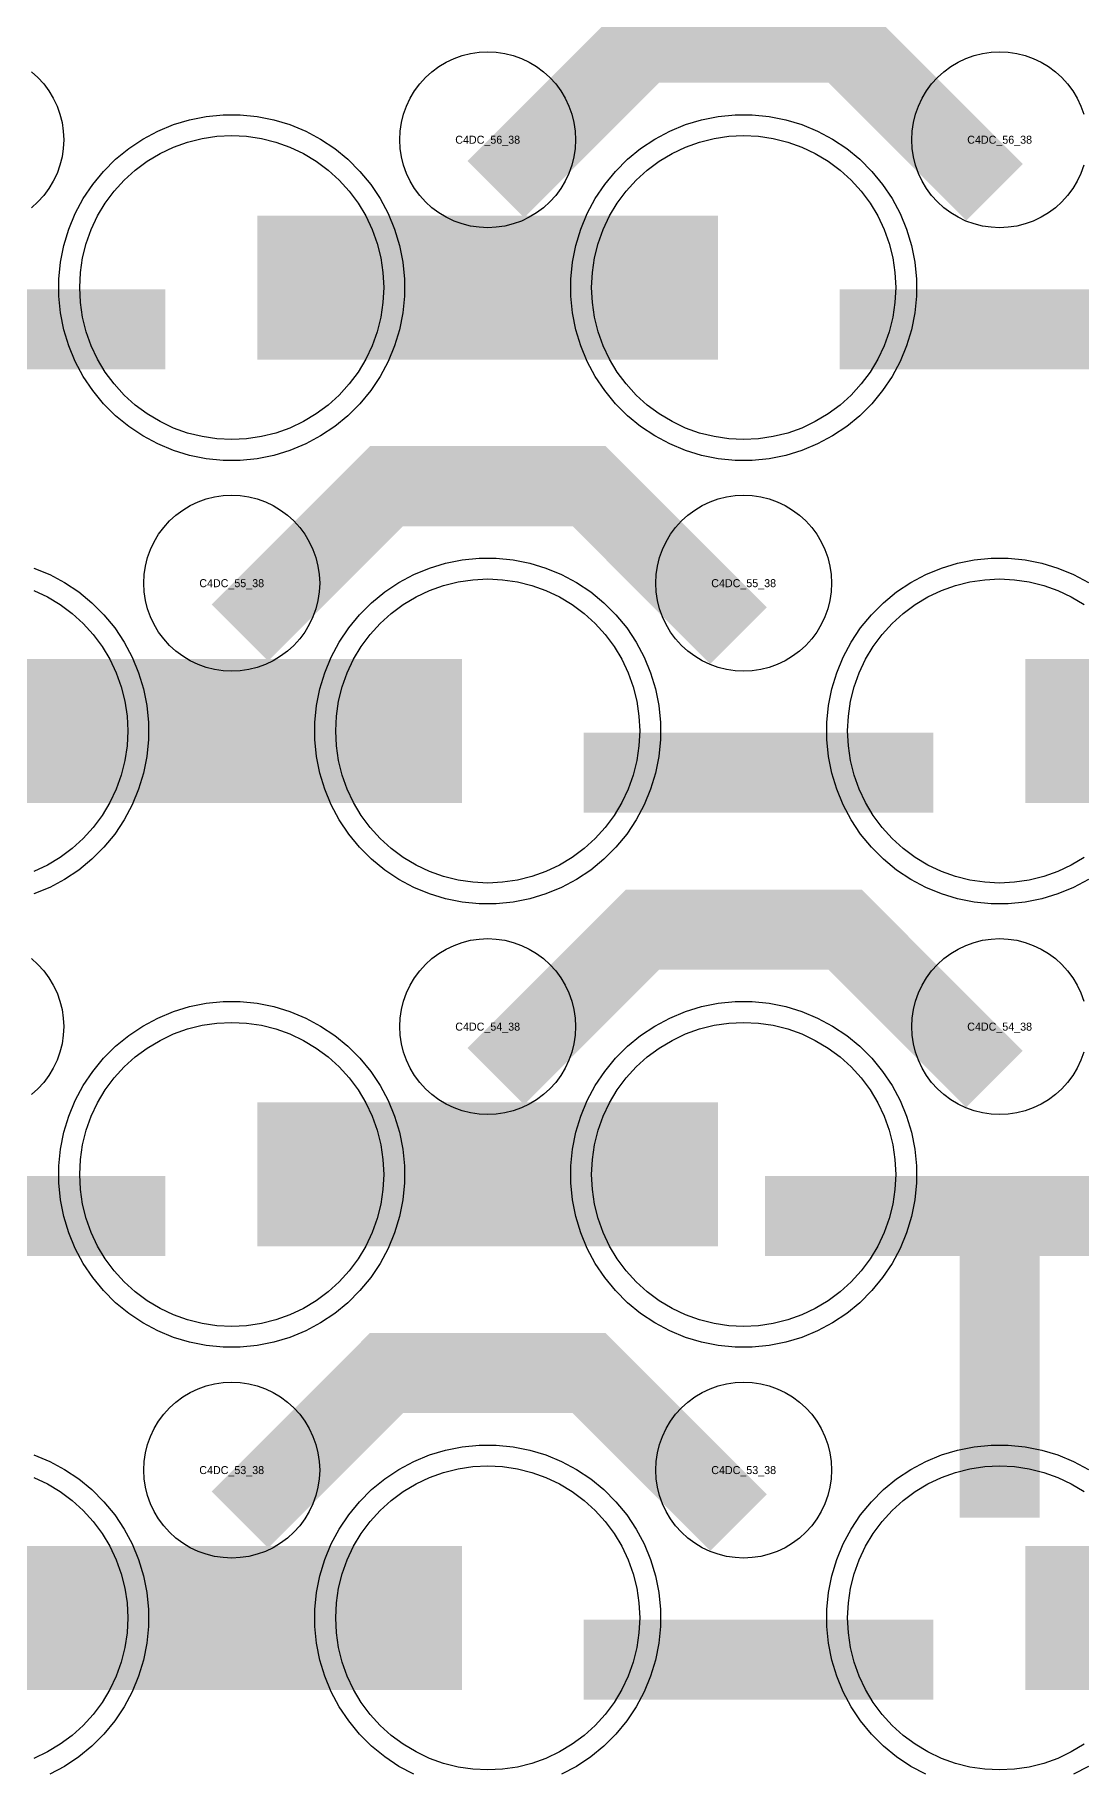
# Model space of a CAD drawing. Extents: x -11880 to 11880, y -14992 to 14992.
# Drawn here: x 98 to 426, y -7544 to -7001 of the extents above; entities that cross this region are included whole.
import ezdxf
from ezdxf.enums import TextEntityAlignment as Align

# ---------------------------------------------------------------- set-up
doc = ezdxf.new("R2010")
doc.units = 0
doc.header["$MEASUREMENT"] = 0
for name, color, linetype in [('GDS_775_DT_237', 138, 'CONTINUOUS'), ('RDL1_FS', 34, 'CONTINUOUS'), ('RDL_BS', 160, 'CONTINUOUS')]:
    doc.layers.add(name, color=color, linetype=linetype)

msp = doc.modelspace()

# ---------------------------------------------------------------- linework, layer by layer
at = {"layer": 'RDL1_FS'}
for points in [[(160, -7127.484), (155.343, -7127.255), (150.732, -7126.571), (146.209, -7125.439), (141.819, -7123.867), (137.605, -7121.875), (133.605, -7119.477), (129.86, -7116.699), (126.406, -7113.569), (123.276, -7110.115), (120.498, -7106.37), (118.1, -7102.37), (116.108, -7098.156), (114.536, -7093.766), (113.404, -7089.243), (112.72, -7084.632), (112.491, -7079.975), (112.72, -7075.318), (113.404, -7070.707), (114.536, -7066.184), (116.108, -7061.794), (118.1, -7057.58), (120.498, -7053.58), (123.276, -7049.835), (126.406, -7046.381), (129.86, -7043.251), (133.605, -7040.473), (137.605, -7038.075), (141.819, -7036.083), (146.209, -7034.511), (150.732, -7033.379), (155.343, -7032.695), (160, -7032.466), (164.657, -7032.695), (169.268, -7033.379), (173.791, -7034.511), (178.181, -7036.083), (182.395, -7038.075), (186.395, -7040.473), (190.14, -7043.251), (193.594, -7046.381), (196.724, -7049.835), (199.502, -7053.58), (201.9, -7057.58), (203.892, -7061.794), (205.464, -7066.184), (206.596, -7070.707), (207.28, -7075.318), (207.509, -7079.975), (207.28, -7084.632), (206.596, -7089.243), (205.464, -7093.766), (203.892, -7098.156), (201.9, -7102.37), (199.502, -7106.37), (196.724, -7110.115), (193.594, -7113.569), (190.14, -7116.699), (186.395, -7119.477), (182.395, -7121.875), (178.181, -7123.867), (173.791, -7125.439), (169.268, -7126.571), (164.657, -7127.255)], [(320, -7127.484), (315.343, -7127.255), (310.732, -7126.571), (306.209, -7125.439), (301.819, -7123.867), (297.605, -7121.875), (293.605, -7119.477), (289.86, -7116.699), (286.406, -7113.569), (283.276, -7110.115), (280.498, -7106.37), (278.1, -7102.37), (276.108, -7098.156), (274.536, -7093.766), (273.404, -7089.243), (272.72, -7084.632), (272.491, -7079.975), (272.72, -7075.318), (273.404, -7070.707), (274.536, -7066.184), (276.108, -7061.794), (278.1, -7057.58), (280.498, -7053.58), (283.276, -7049.835), (286.406, -7046.381), (289.86, -7043.251), (293.605, -7040.473), (297.605, -7038.075), (301.819, -7036.083), (306.209, -7034.511), (310.732, -7033.379), (315.343, -7032.695), (320, -7032.466), (324.657, -7032.695), (329.268, -7033.379), (333.791, -7034.511), (338.181, -7036.083), (342.395, -7038.075), (346.395, -7040.473), (350.14, -7043.251), (353.594, -7046.381), (356.724, -7049.835), (359.502, -7053.58), (361.9, -7057.58), (363.892, -7061.794), (365.464, -7066.184), (366.596, -7070.707), (367.28, -7075.318), (367.509, -7079.975), (367.28, -7084.632), (366.596, -7089.243), (365.464, -7093.766), (363.892, -7098.156), (361.9, -7102.37), (359.502, -7106.37), (356.724, -7110.115), (353.594, -7113.569), (350.14, -7116.699), (346.395, -7119.477), (342.395, -7121.875), (338.181, -7123.867), (333.791, -7125.439), (329.268, -7126.571), (324.657, -7127.255)], [(240, -7266.049), (235.343, -7265.82), (230.732, -7265.136), (226.209, -7264.004), (221.819, -7262.432), (217.605, -7260.44), (213.605, -7258.042), (209.86, -7255.264), (206.406, -7252.134), (203.276, -7248.68), (200.498, -7244.935), (198.1, -7240.935), (196.108, -7236.721), (194.536, -7232.331), (193.404, -7227.808), (192.72, -7223.197), (192.491, -7218.54), (192.72, -7213.883), (193.404, -7209.272), (194.536, -7204.749), (196.108, -7200.359), (198.1, -7196.145), (200.498, -7192.145), (203.276, -7188.4), (206.406, -7184.946), (209.86, -7181.816), (213.605, -7179.038), (217.605, -7176.64), (221.819, -7174.648), (226.209, -7173.076), (230.732, -7171.944), (235.343, -7171.26), (240, -7171.031), (244.657, -7171.26), (249.268, -7171.944), (253.791, -7173.076), (258.181, -7174.648), (262.395, -7176.64), (266.395, -7179.038), (270.14, -7181.816), (273.594, -7184.946), (276.724, -7188.4), (279.502, -7192.145), (281.9, -7196.145), (283.892, -7200.359), (285.464, -7204.749), (286.596, -7209.272), (287.28, -7213.883), (287.509, -7218.54), (287.28, -7223.197), (286.596, -7227.808), (285.464, -7232.331), (283.892, -7236.721), (281.9, -7240.935), (279.502, -7244.935), (276.724, -7248.68), (273.594, -7252.134), (270.14, -7255.264), (266.395, -7258.042), (262.395, -7260.44), (258.181, -7262.432), (253.791, -7264.004), (249.268, -7265.136), (244.657, -7265.82)]]:
    msp.add_lwpolyline(points, close=True, dxfattribs=at)
for points in [[(168.002, -7079.975, 45, 45, 0), (240.002, -7079.975, 45, 45, 0)], [(240.002, -7079.975, 45, 45, 0), (312.002, -7079.975, 45, 45, 0)], [(88.002, -7218.54, 45, 45, 0), (160.002, -7218.54, 45, 45, 0)], [(160.002, -7218.54, 45, 45, 0), (232.002, -7218.54, 45, 45, 0)], [(408.002, -7218.54, 45, 45, 0), (480.002, -7218.54, 45, 45, 0)]]:
    msp.add_lwpolyline(points, format="xyseb", dxfattribs=at)
for points in [[(98.181, -7174.648), (102.395, -7176.64), (106.395, -7179.038), (110.14, -7181.816), (113.594, -7184.946), (116.724, -7188.4), (119.502, -7192.145), (121.9, -7196.145), (123.892, -7200.359), (125.464, -7204.749), (126.596, -7209.272), (127.28, -7213.883), (127.509, -7218.54), (127.28, -7223.197), (126.596, -7227.808), (125.464, -7232.331), (123.892, -7236.721), (121.9, -7240.935), (119.502, -7244.935), (116.724, -7248.68), (113.594, -7252.134), (110.14, -7255.264), (106.395, -7258.042), (102.395, -7260.44), (98.181, -7262.432)], [(426.395, -7258.042), (422.395, -7260.44), (418.181, -7262.432), (413.791, -7264.004), (409.268, -7265.136), (404.657, -7265.82), (400, -7266.049), (395.343, -7265.82), (390.732, -7265.136), (386.209, -7264.004), (381.819, -7262.432), (377.605, -7260.44), (373.605, -7258.042), (369.86, -7255.264), (366.406, -7252.134), (363.276, -7248.68), (360.498, -7244.935), (358.1, -7240.935), (356.108, -7236.721), (354.536, -7232.331), (353.404, -7227.808), (352.72, -7223.197), (352.491, -7218.54), (352.72, -7213.883), (353.404, -7209.272), (354.536, -7204.749), (356.108, -7200.359), (358.1, -7196.145), (360.498, -7192.145), (363.276, -7188.4), (366.406, -7184.946), (369.86, -7181.816), (373.605, -7179.038), (377.605, -7176.64), (381.819, -7174.648), (386.209, -7173.076), (390.732, -7171.944), (395.343, -7171.26), (400, -7171.031), (404.657, -7171.26), (409.268, -7171.944), (413.791, -7173.076), (418.181, -7174.648), (422.395, -7176.64), (426.395, -7179.038)]]:
    msp.add_lwpolyline(points, dxfattribs=at)
at = {"layer": 'RDL1_FS', "color": 241, "true_color": 0xf7abae}
for points in [[(160, -7404.614), (155.343, -7404.385), (150.732, -7403.701), (146.209, -7402.569), (141.819, -7400.997), (137.605, -7399.005), (133.605, -7396.607), (129.86, -7393.829), (126.406, -7390.699), (123.276, -7387.245), (120.498, -7383.5), (118.1, -7379.5), (116.108, -7375.286), (114.536, -7370.896), (113.404, -7366.373), (112.72, -7361.762), (112.491, -7357.105), (112.72, -7352.448), (113.404, -7347.837), (114.536, -7343.314), (116.108, -7338.924), (118.1, -7334.71), (120.498, -7330.71), (123.276, -7326.965), (126.406, -7323.511), (129.86, -7320.381), (133.605, -7317.603), (137.605, -7315.205), (141.819, -7313.213), (146.209, -7311.641), (150.732, -7310.509), (155.343, -7309.825), (160, -7309.596), (164.657, -7309.825), (169.268, -7310.509), (173.791, -7311.641), (178.181, -7313.213), (182.395, -7315.205), (186.395, -7317.603), (190.14, -7320.381), (193.594, -7323.511), (196.724, -7326.965), (199.502, -7330.71), (201.9, -7334.71), (203.892, -7338.924), (205.464, -7343.314), (206.596, -7347.837), (207.28, -7352.448), (207.509, -7357.105), (207.28, -7361.762), (206.596, -7366.373), (205.464, -7370.896), (203.892, -7375.286), (201.9, -7379.5), (199.502, -7383.5), (196.724, -7387.245), (193.594, -7390.699), (190.14, -7393.829), (186.395, -7396.607), (182.395, -7399.005), (178.181, -7400.997), (173.791, -7402.569), (169.268, -7403.701), (164.657, -7404.385)], [(320, -7404.614), (315.343, -7404.385), (310.732, -7403.701), (306.209, -7402.569), (301.819, -7400.997), (297.605, -7399.005), (293.605, -7396.607), (289.86, -7393.829), (286.406, -7390.699), (283.276, -7387.245), (280.498, -7383.5), (278.1, -7379.5), (276.108, -7375.286), (274.536, -7370.896), (273.404, -7366.373), (272.72, -7361.762), (272.491, -7357.105), (272.72, -7352.448), (273.404, -7347.837), (274.536, -7343.314), (276.108, -7338.924), (278.1, -7334.71), (280.498, -7330.71), (283.276, -7326.965), (286.406, -7323.511), (289.86, -7320.381), (293.605, -7317.603), (297.605, -7315.205), (301.819, -7313.213), (306.209, -7311.641), (310.732, -7310.509), (315.343, -7309.825), (320, -7309.596), (324.657, -7309.825), (329.268, -7310.509), (333.791, -7311.641), (338.181, -7313.213), (342.395, -7315.205), (346.395, -7317.603), (350.14, -7320.381), (353.594, -7323.511), (356.724, -7326.965), (359.502, -7330.71), (361.9, -7334.71), (363.892, -7338.924), (365.464, -7343.314), (366.596, -7347.837), (367.28, -7352.448), (367.509, -7357.105), (367.28, -7361.762), (366.596, -7366.373), (365.464, -7370.896), (363.892, -7375.286), (361.9, -7379.5), (359.502, -7383.5), (356.724, -7387.245), (353.594, -7390.699), (350.14, -7393.829), (346.395, -7396.607), (342.395, -7399.005), (338.181, -7400.997), (333.791, -7402.569), (329.268, -7403.701), (324.657, -7404.385)], [(240, -7543.179), (235.343, -7542.95), (230.732, -7542.266), (226.209, -7541.134), (221.819, -7539.562), (217.605, -7537.57), (213.605, -7535.172), (209.86, -7532.394), (206.406, -7529.264), (203.276, -7525.81), (200.498, -7522.065), (198.1, -7518.065), (196.108, -7513.851), (194.536, -7509.461), (193.404, -7504.938), (192.72, -7500.327), (192.491, -7495.67), (192.72, -7491.013), (193.404, -7486.402), (194.536, -7481.879), (196.108, -7477.489), (198.1, -7473.275), (200.498, -7469.275), (203.276, -7465.53), (206.406, -7462.076), (209.86, -7458.946), (213.605, -7456.168), (217.605, -7453.77), (221.819, -7451.778), (226.209, -7450.206), (230.732, -7449.074), (235.343, -7448.39), (240, -7448.161), (244.657, -7448.39), (249.268, -7449.074), (253.791, -7450.206), (258.181, -7451.778), (262.395, -7453.77), (266.395, -7456.168), (270.14, -7458.946), (273.594, -7462.076), (276.724, -7465.53), (279.502, -7469.275), (281.9, -7473.275), (283.892, -7477.489), (285.464, -7481.879), (286.596, -7486.402), (287.28, -7491.013), (287.509, -7495.67), (287.28, -7500.327), (286.596, -7504.938), (285.464, -7509.461), (283.892, -7513.851), (281.9, -7518.065), (279.502, -7522.065), (276.724, -7525.81), (273.594, -7529.264), (270.14, -7532.394), (266.395, -7535.172), (262.395, -7537.57), (258.181, -7539.562), (253.791, -7541.134), (249.268, -7542.266), (244.657, -7542.95)]]:
    msp.add_lwpolyline(points, close=True, dxfattribs=at)
for points in [[(168.002, -7357.105, 45, 45, 0), (240.002, -7357.105, 45, 45, 0)], [(240.002, -7357.105, 45, 45, 0), (312.002, -7357.105, 45, 45, 0)], [(88.002, -7495.67, 45, 45, 0), (160.002, -7495.67, 45, 45, 0)], [(160.002, -7495.67, 45, 45, 0), (232.002, -7495.67, 45, 45, 0)], [(408.002, -7495.67, 45, 45, 0), (480.002, -7495.67, 45, 45, 0)]]:
    msp.add_lwpolyline(points, format="xyseb", dxfattribs=at)
for points in [[(98.181, -7451.778), (102.395, -7453.77), (106.395, -7456.168), (110.14, -7458.946), (113.594, -7462.076), (116.724, -7465.53), (119.502, -7469.275), (121.9, -7473.275), (123.892, -7477.489), (125.464, -7481.879), (126.596, -7486.402), (127.28, -7491.013), (127.509, -7495.67), (127.28, -7500.327), (126.596, -7504.938), (125.464, -7509.461), (123.892, -7513.851), (121.9, -7518.065), (119.502, -7522.065), (116.724, -7525.81), (113.594, -7529.264), (110.14, -7532.394), (106.395, -7535.172), (102.395, -7537.57), (98.181, -7539.562)], [(426.395, -7535.172), (422.395, -7537.57), (418.181, -7539.562), (413.791, -7541.134), (409.268, -7542.266), (404.657, -7542.95), (400, -7543.179), (395.343, -7542.95), (390.732, -7542.266), (386.209, -7541.134), (381.819, -7539.562), (377.605, -7537.57), (373.605, -7535.172), (369.86, -7532.394), (366.406, -7529.264), (363.276, -7525.81), (360.498, -7522.065), (358.1, -7518.065), (356.108, -7513.851), (354.536, -7509.461), (353.404, -7504.938), (352.72, -7500.327), (352.491, -7495.67), (352.72, -7491.013), (353.404, -7486.402), (354.536, -7481.879), (356.108, -7477.489), (358.1, -7473.275), (360.498, -7469.275), (363.276, -7465.53), (366.406, -7462.076), (369.86, -7458.946), (373.605, -7456.168), (377.605, -7453.77), (381.819, -7451.778), (386.209, -7450.206), (390.732, -7449.074), (395.343, -7448.39), (400, -7448.161), (404.657, -7448.39), (409.268, -7449.074), (413.791, -7450.206), (418.181, -7451.778), (422.395, -7453.77), (426.395, -7456.168)]]:
    msp.add_lwpolyline(points, dxfattribs=at)
at = {"layer": 'RDL_BS'}
for points in [[(242.562, -7049.289, 25, 25, 0), (288.377, -7003.474, 25, 25, 0), (321.93, -7003.474, 25, 25, 0)], [(398.401, -7050.188, 25, 25, 0), (351.687, -7003.474, 25, 25, 0), (321.929, -7003.474, 25, 25, 0)], [(30.016, -7092.988, 25, 25, 0), (139.281, -7092.988, 25, 25, 0)], [(350.016, -7092.988, 25, 25, 0), (459.281, -7092.988, 25, 25, 0)], [(162.562, -7187.854, 25, 25, 0), (208.377, -7142.039, 25, 25, 0), (241.93, -7142.039, 25, 25, 0)], [(318.401, -7188.753, 25, 25, 0), (271.687, -7142.039, 25, 25, 0), (241.929, -7142.039, 25, 25, 0)], [(270.016, -7231.553, 25, 25, 0), (379.281, -7231.553, 25, 25, 0)], [(242.562, -7326.419, 25, 25, 0), (288.377, -7280.604, 25, 25, 0), (321.93, -7280.604, 25, 25, 0)], [(398.401, -7327.318, 25, 25, 0), (351.687, -7280.604, 25, 25, 0), (321.929, -7280.604, 25, 25, 0)], [(162.562, -7464.984, 25, 25, 0), (208.377, -7419.169, 25, 25, 0), (241.93, -7419.169, 25, 25, 0)], [(318.401, -7465.883, 25, 25, 0), (271.687, -7419.169, 25, 25, 0), (241.929, -7419.169, 25, 25, 0)]]:
    msp.add_lwpolyline(points, format="xyseb", dxfattribs=at)
for points in [[(240, -7061.281), (237.307, -7061.149), (234.635, -7060.753), (232.016, -7060.096), (229.481, -7059.189), (227.044, -7058.037), (224.72, -7056.644), (222.557, -7055.041), (220.558, -7053.229), (218.746, -7051.23), (217.143, -7049.067), (215.75, -7046.743), (214.598, -7044.306), (213.691, -7041.771), (213.034, -7039.152), (212.638, -7036.48), (212.506, -7033.787), (212.638, -7031.094), (213.034, -7028.422), (213.691, -7025.803), (214.598, -7023.268), (215.75, -7020.831), (217.143, -7018.507), (218.746, -7016.344), (220.558, -7014.345), (222.557, -7012.533), (224.72, -7010.93), (227.044, -7009.537), (229.481, -7008.385), (232.016, -7007.478), (234.635, -7006.821), (237.307, -7006.425), (240, -7006.293), (242.693, -7006.425), (245.365, -7006.821), (247.984, -7007.478), (250.519, -7008.385), (252.956, -7009.537), (255.28, -7010.93), (257.443, -7012.533), (259.442, -7014.345), (261.254, -7016.344), (262.857, -7018.507), (264.25, -7020.831), (265.402, -7023.268), (266.309, -7025.803), (266.966, -7028.422), (267.362, -7031.094), (267.494, -7033.787), (267.362, -7036.48), (266.966, -7039.152), (266.309, -7041.771), (265.402, -7044.306), (264.25, -7046.743), (262.857, -7049.067), (261.254, -7051.23), (259.442, -7053.229), (257.443, -7055.041), (255.28, -7056.644), (252.956, -7058.037), (250.519, -7059.189), (247.984, -7060.096), (245.365, -7060.753), (242.693, -7061.149)], [(157.356, -7133.975), (152.062, -7133.458), (146.835, -7132.412), (141.795, -7130.881), (136.885, -7128.85), (132.223, -7126.358), (127.809, -7123.411), (123.708, -7120.049), (119.926, -7116.267), (116.564, -7112.166), (113.617, -7107.752), (111.125, -7103.09), (109.094, -7098.18), (107.563, -7093.14), (106.517, -7087.913), (106, -7082.619), (106, -7077.331), (106.517, -7072.037), (107.563, -7066.81), (109.094, -7061.77), (111.125, -7056.86), (113.617, -7052.198), (116.564, -7047.784), (119.926, -7043.683), (123.708, -7039.901), (127.809, -7036.539), (132.223, -7033.592), (136.885, -7031.1), (141.795, -7029.069), (146.835, -7027.538), (152.062, -7026.492), (157.356, -7025.975), (162.644, -7025.975), (167.938, -7026.492), (173.165, -7027.538), (178.205, -7029.069), (183.115, -7031.1), (187.777, -7033.592), (192.191, -7036.539), (196.292, -7039.901), (200.074, -7043.683), (203.436, -7047.784), (206.383, -7052.198), (208.875, -7056.86), (210.906, -7061.77), (212.437, -7066.81), (213.483, -7072.037), (214, -7077.331), (214, -7082.619), (213.483, -7087.913), (212.437, -7093.14), (210.906, -7098.18), (208.875, -7103.09), (206.383, -7107.752), (203.436, -7112.166), (200.074, -7116.267), (196.292, -7120.049), (192.191, -7123.411), (187.777, -7126.358), (183.115, -7128.85), (178.205, -7130.881), (173.165, -7132.412), (167.938, -7133.458), (162.644, -7133.975)], [(317.356, -7133.975), (312.062, -7133.458), (306.835, -7132.412), (301.795, -7130.881), (296.885, -7128.85), (292.223, -7126.358), (287.809, -7123.411), (283.708, -7120.049), (279.926, -7116.267), (276.564, -7112.166), (273.617, -7107.752), (271.125, -7103.09), (269.094, -7098.18), (267.563, -7093.14), (266.517, -7087.913), (266, -7082.619), (266, -7077.331), (266.517, -7072.037), (267.563, -7066.81), (269.094, -7061.77), (271.125, -7056.86), (273.617, -7052.198), (276.564, -7047.784), (279.926, -7043.683), (283.708, -7039.901), (287.809, -7036.539), (292.223, -7033.592), (296.885, -7031.1), (301.795, -7029.069), (306.835, -7027.538), (312.062, -7026.492), (317.356, -7025.975), (322.644, -7025.975), (327.938, -7026.492), (333.165, -7027.538), (338.205, -7029.069), (343.115, -7031.1), (347.777, -7033.592), (352.191, -7036.539), (356.292, -7039.901), (360.074, -7043.683), (363.436, -7047.784), (366.383, -7052.198), (368.875, -7056.86), (370.906, -7061.77), (372.437, -7066.81), (373.483, -7072.037), (374, -7077.331), (374, -7082.619), (373.483, -7087.913), (372.437, -7093.14), (370.906, -7098.18), (368.875, -7103.09), (366.383, -7107.752), (363.436, -7112.166), (360.074, -7116.267), (356.292, -7120.049), (352.191, -7123.411), (347.777, -7126.358), (343.115, -7128.85), (338.205, -7130.881), (333.165, -7132.412), (327.938, -7133.458), (322.644, -7133.975)], [(160, -7199.846), (157.307, -7199.714), (154.635, -7199.318), (152.016, -7198.661), (149.481, -7197.754), (147.044, -7196.602), (144.72, -7195.209), (142.557, -7193.606), (140.558, -7191.794), (138.746, -7189.795), (137.143, -7187.632), (135.75, -7185.308), (134.598, -7182.871), (133.691, -7180.336), (133.034, -7177.717), (132.638, -7175.045), (132.506, -7172.352), (132.638, -7169.659), (133.034, -7166.987), (133.691, -7164.368), (134.598, -7161.833), (135.75, -7159.396), (137.143, -7157.072), (138.746, -7154.909), (140.558, -7152.91), (142.557, -7151.098), (144.72, -7149.495), (147.044, -7148.102), (149.481, -7146.95), (152.016, -7146.043), (154.635, -7145.386), (157.307, -7144.99), (160, -7144.858), (162.693, -7144.99), (165.365, -7145.386), (167.984, -7146.043), (170.519, -7146.95), (172.956, -7148.102), (175.28, -7149.495), (177.443, -7151.098), (179.442, -7152.91), (181.254, -7154.909), (182.857, -7157.072), (184.25, -7159.396), (185.402, -7161.833), (186.309, -7164.368), (186.966, -7166.987), (187.362, -7169.659), (187.494, -7172.352), (187.362, -7175.045), (186.966, -7177.717), (186.309, -7180.336), (185.402, -7182.871), (184.25, -7185.308), (182.857, -7187.632), (181.254, -7189.795), (179.442, -7191.794), (177.443, -7193.606), (175.28, -7195.209), (172.956, -7196.602), (170.519, -7197.754), (167.984, -7198.661), (165.365, -7199.318), (162.693, -7199.714)], [(320, -7199.846), (317.307, -7199.714), (314.635, -7199.318), (312.016, -7198.661), (309.481, -7197.754), (307.044, -7196.602), (304.72, -7195.209), (302.557, -7193.606), (300.558, -7191.794), (298.746, -7189.795), (297.143, -7187.632), (295.75, -7185.308), (294.598, -7182.871), (293.691, -7180.336), (293.034, -7177.717), (292.638, -7175.045), (292.506, -7172.352), (292.638, -7169.659), (293.034, -7166.987), (293.691, -7164.368), (294.598, -7161.833), (295.75, -7159.396), (297.143, -7157.072), (298.746, -7154.909), (300.558, -7152.91), (302.557, -7151.098), (304.72, -7149.495), (307.044, -7148.102), (309.481, -7146.95), (312.016, -7146.043), (314.635, -7145.386), (317.307, -7144.99), (320, -7144.858), (322.693, -7144.99), (325.365, -7145.386), (327.984, -7146.043), (330.519, -7146.95), (332.956, -7148.102), (335.28, -7149.495), (337.443, -7151.098), (339.442, -7152.91), (341.254, -7154.909), (342.857, -7157.072), (344.25, -7159.396), (345.402, -7161.833), (346.309, -7164.368), (346.966, -7166.987), (347.362, -7169.659), (347.494, -7172.352), (347.362, -7175.045), (346.966, -7177.717), (346.309, -7180.336), (345.402, -7182.871), (344.25, -7185.308), (342.857, -7187.632), (341.254, -7189.795), (339.442, -7191.794), (337.443, -7193.606), (335.28, -7195.209), (332.956, -7196.602), (330.519, -7197.754), (327.984, -7198.661), (325.365, -7199.318), (322.693, -7199.714)], [(237.356, -7272.54), (232.062, -7272.023), (226.835, -7270.977), (221.795, -7269.446), (216.885, -7267.415), (212.223, -7264.923), (207.809, -7261.976), (203.708, -7258.614), (199.926, -7254.832), (196.564, -7250.731), (193.617, -7246.317), (191.125, -7241.655), (189.094, -7236.745), (187.563, -7231.705), (186.517, -7226.478), (186, -7221.184), (186, -7215.896), (186.517, -7210.602), (187.563, -7205.375), (189.094, -7200.335), (191.125, -7195.425), (193.617, -7190.763), (196.564, -7186.349), (199.926, -7182.248), (203.708, -7178.466), (207.809, -7175.104), (212.223, -7172.157), (216.885, -7169.665), (221.795, -7167.634), (226.835, -7166.103), (232.062, -7165.057), (237.356, -7164.54), (242.644, -7164.54), (247.938, -7165.057), (253.165, -7166.103), (258.205, -7167.634), (263.115, -7169.665), (267.777, -7172.157), (272.191, -7175.104), (276.292, -7178.466), (280.074, -7182.248), (283.436, -7186.349), (286.383, -7190.763), (288.875, -7195.425), (290.906, -7200.335), (292.437, -7205.375), (293.483, -7210.602), (294, -7215.896), (294, -7221.184), (293.483, -7226.478), (292.437, -7231.705), (290.906, -7236.745), (288.875, -7241.655), (286.383, -7246.317), (283.436, -7250.731), (280.074, -7254.832), (276.292, -7258.614), (272.191, -7261.976), (267.777, -7264.923), (263.115, -7267.415), (258.205, -7269.446), (253.165, -7270.977), (247.938, -7272.023), (242.644, -7272.54)], [(240, -7338.411), (237.307, -7338.279), (234.635, -7337.883), (232.016, -7337.226), (229.481, -7336.319), (227.044, -7335.167), (224.72, -7333.774), (222.557, -7332.171), (220.558, -7330.359), (218.746, -7328.36), (217.143, -7326.197), (215.75, -7323.873), (214.598, -7321.436), (213.691, -7318.901), (213.034, -7316.282), (212.638, -7313.61), (212.506, -7310.917), (212.638, -7308.224), (213.034, -7305.552), (213.691, -7302.933), (214.598, -7300.398), (215.75, -7297.961), (217.143, -7295.637), (218.746, -7293.474), (220.558, -7291.475), (222.557, -7289.663), (224.72, -7288.06), (227.044, -7286.667), (229.481, -7285.515), (232.016, -7284.608), (234.635, -7283.951), (237.307, -7283.555), (240, -7283.423), (242.693, -7283.555), (245.365, -7283.951), (247.984, -7284.608), (250.519, -7285.515), (252.956, -7286.667), (255.28, -7288.06), (257.443, -7289.663), (259.442, -7291.475), (261.254, -7293.474), (262.857, -7295.637), (264.25, -7297.961), (265.402, -7300.398), (266.309, -7302.933), (266.966, -7305.552), (267.362, -7308.224), (267.494, -7310.917), (267.362, -7313.61), (266.966, -7316.282), (266.309, -7318.901), (265.402, -7321.436), (264.25, -7323.873), (262.857, -7326.197), (261.254, -7328.36), (259.442, -7330.359), (257.443, -7332.171), (255.28, -7333.774), (252.956, -7335.167), (250.519, -7336.319), (247.984, -7337.226), (245.365, -7337.883), (242.693, -7338.279)], [(160, -7476.976), (157.307, -7476.844), (154.635, -7476.448), (152.016, -7475.791), (149.481, -7474.884), (147.044, -7473.732), (144.72, -7472.339), (142.557, -7470.736), (140.558, -7468.924), (138.746, -7466.925), (137.143, -7464.762), (135.75, -7462.438), (134.598, -7460.001), (133.691, -7457.466), (133.034, -7454.847), (132.638, -7452.175), (132.506, -7449.482), (132.638, -7446.789), (133.034, -7444.117), (133.691, -7441.498), (134.598, -7438.963), (135.75, -7436.526), (137.143, -7434.202), (138.746, -7432.039), (140.558, -7430.04), (142.557, -7428.228), (144.72, -7426.625), (147.044, -7425.232), (149.481, -7424.08), (152.016, -7423.173), (154.635, -7422.516), (157.307, -7422.12), (160, -7421.988), (162.693, -7422.12), (165.365, -7422.516), (167.984, -7423.173), (170.519, -7424.08), (172.956, -7425.232), (175.28, -7426.625), (177.443, -7428.228), (179.442, -7430.04), (181.254, -7432.039), (182.857, -7434.202), (184.25, -7436.526), (185.402, -7438.963), (186.309, -7441.498), (186.966, -7444.117), (187.362, -7446.789), (187.494, -7449.482), (187.362, -7452.175), (186.966, -7454.847), (186.309, -7457.466), (185.402, -7460.001), (184.25, -7462.438), (182.857, -7464.762), (181.254, -7466.925), (179.442, -7468.924), (177.443, -7470.736), (175.28, -7472.339), (172.956, -7473.732), (170.519, -7474.884), (167.984, -7475.791), (165.365, -7476.448), (162.693, -7476.844)], [(320, -7476.976), (317.307, -7476.844), (314.635, -7476.448), (312.016, -7475.791), (309.481, -7474.884), (307.044, -7473.732), (304.72, -7472.339), (302.557, -7470.736), (300.558, -7468.924), (298.746, -7466.925), (297.143, -7464.762), (295.75, -7462.438), (294.598, -7460.001), (293.691, -7457.466), (293.034, -7454.847), (292.638, -7452.175), (292.506, -7449.482), (292.638, -7446.789), (293.034, -7444.117), (293.691, -7441.498), (294.598, -7438.963), (295.75, -7436.526), (297.143, -7434.202), (298.746, -7432.039), (300.558, -7430.04), (302.557, -7428.228), (304.72, -7426.625), (307.044, -7425.232), (309.481, -7424.08), (312.016, -7423.173), (314.635, -7422.516), (317.307, -7422.12), (320, -7421.988), (322.693, -7422.12), (325.365, -7422.516), (327.984, -7423.173), (330.519, -7424.08), (332.956, -7425.232), (335.28, -7426.625), (337.443, -7428.228), (339.442, -7430.04), (341.254, -7432.039), (342.857, -7434.202), (344.25, -7436.526), (345.402, -7438.963), (346.309, -7441.498), (346.966, -7444.117), (347.362, -7446.789), (347.494, -7449.482), (347.362, -7452.175), (346.966, -7454.847), (346.309, -7457.466), (345.402, -7460.001), (344.25, -7462.438), (342.857, -7464.762), (341.254, -7466.925), (339.442, -7468.924), (337.443, -7470.736), (335.28, -7472.339), (332.956, -7473.732), (330.519, -7474.884), (327.984, -7475.791), (325.365, -7476.448), (322.693, -7476.844)]]:
    msp.add_lwpolyline(points, close=True, dxfattribs=at)
for points in [[(426.309, -7041.771), (425.402, -7044.306), (424.25, -7046.743), (422.857, -7049.067), (421.254, -7051.23), (419.442, -7053.229), (417.443, -7055.041), (415.28, -7056.644), (412.956, -7058.037), (410.519, -7059.189), (407.984, -7060.096), (405.365, -7060.753), (402.693, -7061.149), (400, -7061.281), (397.307, -7061.149), (394.635, -7060.753), (392.016, -7060.096), (389.481, -7059.189), (387.044, -7058.037), (384.72, -7056.644), (382.557, -7055.041), (380.558, -7053.229), (378.746, -7051.23), (377.143, -7049.067), (375.75, -7046.743), (374.598, -7044.306), (373.691, -7041.771), (373.034, -7039.152), (372.638, -7036.48), (372.506, -7033.787), (372.638, -7031.094), (373.034, -7028.422), (373.691, -7025.803), (374.598, -7023.268), (375.75, -7020.831), (377.143, -7018.507), (378.746, -7016.344), (380.558, -7014.345), (382.557, -7012.533), (384.72, -7010.93), (387.044, -7009.537), (389.481, -7008.385), (392.016, -7007.478), (394.635, -7006.821), (397.307, -7006.425), (400, -7006.293), (402.693, -7006.425), (405.365, -7006.821), (407.984, -7007.478), (410.519, -7008.385), (412.956, -7009.537), (415.28, -7010.93), (417.443, -7012.533), (419.442, -7014.345), (421.254, -7016.344), (422.857, -7018.507), (424.25, -7020.831), (425.402, -7023.268), (426.309, -7025.803)], [(97.443, -7012.533), (99.442, -7014.345), (101.254, -7016.344), (102.857, -7018.507), (104.25, -7020.831), (105.402, -7023.268), (106.309, -7025.803), (106.966, -7028.422), (107.362, -7031.094), (107.494, -7033.787), (107.362, -7036.48), (106.966, -7039.152), (106.309, -7041.771), (105.402, -7044.306), (104.25, -7046.743), (102.857, -7049.067), (101.254, -7051.23), (99.442, -7053.229), (97.443, -7055.041)], [(427.777, -7264.923), (423.115, -7267.415), (418.205, -7269.446), (413.165, -7270.977), (407.938, -7272.023), (402.644, -7272.54), (397.356, -7272.54), (392.062, -7272.023), (386.835, -7270.977), (381.795, -7269.446), (376.885, -7267.415), (372.223, -7264.923), (367.809, -7261.976), (363.708, -7258.614), (359.926, -7254.832), (356.564, -7250.731), (353.617, -7246.317), (351.125, -7241.655), (349.094, -7236.745), (347.563, -7231.705), (346.517, -7226.478), (346, -7221.184), (346, -7215.896), (346.517, -7210.602), (347.563, -7205.375), (349.094, -7200.335), (351.125, -7195.425), (353.617, -7190.763), (356.564, -7186.349), (359.926, -7182.248), (363.708, -7178.466), (367.809, -7175.104), (372.223, -7172.157), (376.885, -7169.665), (381.795, -7167.634), (386.835, -7166.103), (392.062, -7165.057), (397.356, -7164.54), (402.644, -7164.54), (407.938, -7165.057), (413.165, -7166.103), (418.205, -7167.634), (423.115, -7169.665), (427.777, -7172.157)], [(98.205, -7167.634), (103.115, -7169.665), (107.777, -7172.157), (112.191, -7175.104), (116.292, -7178.466), (120.074, -7182.248), (123.436, -7186.349), (126.383, -7190.763), (128.875, -7195.425), (130.906, -7200.335), (132.437, -7205.375), (133.483, -7210.602), (134, -7215.896), (134, -7221.184), (133.483, -7226.478), (132.437, -7231.705), (130.906, -7236.745), (128.875, -7241.655), (126.383, -7246.317), (123.436, -7250.731), (120.074, -7254.832), (116.292, -7258.614), (112.191, -7261.976), (107.777, -7264.923), (103.115, -7267.415), (98.205, -7269.446)], [(426.309, -7318.901), (425.402, -7321.436), (424.25, -7323.873), (422.857, -7326.197), (421.254, -7328.36), (419.442, -7330.359), (417.443, -7332.171), (415.28, -7333.774), (412.956, -7335.167), (410.519, -7336.319), (407.984, -7337.226), (405.365, -7337.883), (402.693, -7338.279), (400, -7338.411), (397.307, -7338.279), (394.635, -7337.883), (392.016, -7337.226), (389.481, -7336.319), (387.044, -7335.167), (384.72, -7333.774), (382.557, -7332.171), (380.558, -7330.359), (378.746, -7328.36), (377.143, -7326.197), (375.75, -7323.873), (374.598, -7321.436), (373.691, -7318.901), (373.034, -7316.282), (372.638, -7313.61), (372.506, -7310.917), (372.638, -7308.224), (373.034, -7305.552), (373.691, -7302.933), (374.598, -7300.398), (375.75, -7297.961), (377.143, -7295.637), (378.746, -7293.474), (380.558, -7291.475), (382.557, -7289.663), (384.72, -7288.06), (387.044, -7286.667), (389.481, -7285.515), (392.016, -7284.608), (394.635, -7283.951), (397.307, -7283.555), (400, -7283.423), (402.693, -7283.555), (405.365, -7283.951), (407.984, -7284.608), (410.519, -7285.515), (412.956, -7286.667), (415.28, -7288.06), (417.443, -7289.663), (419.442, -7291.475), (421.254, -7293.474), (422.857, -7295.637), (424.25, -7297.961), (425.402, -7300.398), (426.309, -7302.933)], [(97.443, -7289.663), (99.442, -7291.475), (101.254, -7293.474), (102.857, -7295.637), (104.25, -7297.961), (105.402, -7300.398), (106.309, -7302.933), (106.966, -7305.552), (107.362, -7308.224), (107.494, -7310.917), (107.362, -7313.61), (106.966, -7316.282), (106.309, -7318.901), (105.402, -7321.436), (104.25, -7323.873), (102.857, -7326.197), (101.254, -7328.36), (99.442, -7330.359), (97.443, -7332.171)]]:
    msp.add_lwpolyline(points, dxfattribs=at)
at = {"layer": 'RDL_BS', "color": 241, "true_color": 0xf7abae}
for points in [[(157.356, -7411.105), (152.062, -7410.588), (146.835, -7409.542), (141.795, -7408.011), (136.885, -7405.98), (132.223, -7403.488), (127.809, -7400.541), (123.708, -7397.179), (119.926, -7393.397), (116.564, -7389.296), (113.617, -7384.882), (111.125, -7380.22), (109.094, -7375.31), (107.563, -7370.27), (106.517, -7365.043), (106, -7359.749), (106, -7354.461), (106.517, -7349.167), (107.563, -7343.94), (109.094, -7338.9), (111.125, -7333.99), (113.617, -7329.328), (116.564, -7324.914), (119.926, -7320.813), (123.708, -7317.031), (127.809, -7313.669), (132.223, -7310.722), (136.885, -7308.23), (141.795, -7306.199), (146.835, -7304.668), (152.062, -7303.622), (157.356, -7303.105), (162.644, -7303.105), (167.938, -7303.622), (173.165, -7304.668), (178.205, -7306.199), (183.115, -7308.23), (187.777, -7310.722), (192.191, -7313.669), (196.292, -7317.031), (200.074, -7320.813), (203.436, -7324.914), (206.383, -7329.328), (208.875, -7333.99), (210.906, -7338.9), (212.437, -7343.94), (213.483, -7349.167), (214, -7354.461), (214, -7359.749), (213.483, -7365.043), (212.437, -7370.27), (210.906, -7375.31), (208.875, -7380.22), (206.383, -7384.882), (203.436, -7389.296), (200.074, -7393.397), (196.292, -7397.179), (192.191, -7400.541), (187.777, -7403.488), (183.115, -7405.98), (178.205, -7408.011), (173.165, -7409.542), (167.938, -7410.588), (162.644, -7411.105)], [(317.356, -7411.105), (312.062, -7410.588), (306.835, -7409.542), (301.795, -7408.011), (296.885, -7405.98), (292.223, -7403.488), (287.809, -7400.541), (283.708, -7397.179), (279.926, -7393.397), (276.564, -7389.296), (273.617, -7384.882), (271.125, -7380.22), (269.094, -7375.31), (267.563, -7370.27), (266.517, -7365.043), (266, -7359.749), (266, -7354.461), (266.517, -7349.167), (267.563, -7343.94), (269.094, -7338.9), (271.125, -7333.99), (273.617, -7329.328), (276.564, -7324.914), (279.926, -7320.813), (283.708, -7317.031), (287.809, -7313.669), (292.223, -7310.722), (296.885, -7308.23), (301.795, -7306.199), (306.835, -7304.668), (312.062, -7303.622), (317.356, -7303.105), (322.644, -7303.105), (327.938, -7303.622), (333.165, -7304.668), (338.205, -7306.199), (343.115, -7308.23), (347.777, -7310.722), (352.191, -7313.669), (356.292, -7317.031), (360.074, -7320.813), (363.436, -7324.914), (366.383, -7329.328), (368.875, -7333.99), (370.906, -7338.9), (372.437, -7343.94), (373.483, -7349.167), (374, -7354.461), (374, -7359.749), (373.483, -7365.043), (372.437, -7370.27), (370.906, -7375.31), (368.875, -7380.22), (366.383, -7384.882), (363.436, -7389.296), (360.074, -7393.397), (356.292, -7397.179), (352.191, -7400.541), (347.777, -7403.488), (343.115, -7405.98), (338.205, -7408.011), (333.165, -7409.542), (327.938, -7410.588), (322.644, -7411.105)]]:
    msp.add_lwpolyline(points, close=True, dxfattribs=at)
for points in [[(400, -7464.385, 25, 25, 0), (400, -7357.608, 25, 25, 0)], [(30.016, -7370.118, 25, 25, 0), (139.281, -7370.118, 25, 25, 0)], [(412.5, -7370.108, 25, 25, 0), (326.667, -7370.108, 25, 25, 0)], [(372.944, -7370.108, 25, 25, 0), (331.74, -7370.108, 25, 25, 0)], [(350.016, -7370.118, 25, 25, 0), (459.281, -7370.118, 25, 25, 0)], [(400, -7388.077, 25, 25, 0), (400, -7433.697, 25, 25, 0)], [(270.016, -7508.683, 25, 25, 0), (379.281, -7508.683, 25, 25, 0)]]:
    msp.add_lwpolyline(points, format="xyseb", dxfattribs=at)
for points in [[(216.885, -7544.545), (212.223, -7542.053), (207.809, -7539.106), (203.708, -7535.744), (199.926, -7531.962), (196.564, -7527.861), (193.617, -7523.447), (191.125, -7518.785), (189.094, -7513.875), (187.563, -7508.835), (186.517, -7503.608), (186, -7498.314), (186, -7493.026), (186.517, -7487.732), (187.563, -7482.505), (189.094, -7477.465), (191.125, -7472.555), (193.617, -7467.893), (196.564, -7463.479), (199.926, -7459.378), (203.708, -7455.596), (207.809, -7452.234), (212.223, -7449.287), (216.885, -7446.795), (221.795, -7444.764), (226.835, -7443.233), (232.062, -7442.187), (237.356, -7441.67), (242.644, -7441.67), (247.938, -7442.187), (253.165, -7443.233), (258.205, -7444.764), (263.115, -7446.795), (267.777, -7449.287), (272.191, -7452.234), (276.292, -7455.596), (280.074, -7459.378), (283.436, -7463.479), (286.383, -7467.893), (288.875, -7472.555), (290.906, -7477.465), (292.437, -7482.505), (293.483, -7487.732), (294, -7493.026), (294, -7498.314), (293.483, -7503.608), (292.437, -7508.835), (290.906, -7513.875), (288.875, -7518.785), (286.383, -7523.447), (283.436, -7527.861), (280.074, -7531.962), (276.292, -7535.744), (272.191, -7539.106), (267.777, -7542.053), (263.115, -7544.545)], [(376.885, -7544.545), (372.223, -7542.053), (367.809, -7539.106), (363.708, -7535.744), (359.926, -7531.962), (356.564, -7527.861), (353.617, -7523.447), (351.125, -7518.785), (349.094, -7513.875), (347.563, -7508.835), (346.517, -7503.608), (346, -7498.314), (346, -7493.026), (346.517, -7487.732), (347.563, -7482.505), (349.094, -7477.465), (351.125, -7472.555), (353.617, -7467.893), (356.564, -7463.479), (359.926, -7459.378), (363.708, -7455.596), (367.809, -7452.234), (372.223, -7449.287), (376.885, -7446.795), (381.795, -7444.764), (386.835, -7443.233), (392.062, -7442.187), (397.356, -7441.67), (402.644, -7441.67), (407.938, -7442.187), (413.165, -7443.233), (418.205, -7444.764), (423.115, -7446.795), (427.777, -7449.287)], [(98.205, -7444.764), (103.115, -7446.795), (107.777, -7449.287), (112.191, -7452.234), (116.292, -7455.596), (120.074, -7459.378), (123.436, -7463.479), (126.383, -7467.893), (128.875, -7472.555), (130.906, -7477.465), (132.437, -7482.505), (133.483, -7487.732), (134, -7493.026), (134, -7498.314), (133.483, -7503.608), (132.437, -7508.835), (130.906, -7513.875), (128.875, -7518.785), (126.383, -7523.447), (123.436, -7527.861), (120.074, -7531.962), (116.292, -7535.744), (112.191, -7539.106), (107.777, -7542.053), (103.115, -7544.545)], [(427.777, -7542.053), (423.115, -7544.545)]]:
    msp.add_lwpolyline(points, dxfattribs=at)

# ---------------------------------------------------------------- texts
at = {"layer": 'GDS_775_DT_237'}
for s, p in [('C4DC_56_38', (240, -7033.787)), ('C4DC_56_38', (240, -7033.787)), ('C4DC_56_38', (400, -7033.787)), ('C4DC_56_38', (400, -7033.787)), ('C4DC_55_38', (160, -7172.352)), ('C4DC_55_38', (160, -7172.352)), ('C4DC_55_38', (320, -7172.352)), ('C4DC_55_38', (320, -7172.352)), ('C4DC_54_38', (240, -7310.917)), ('C4DC_54_38', (240, -7310.917)), ('C4DC_54_38', (400, -7310.917)), ('C4DC_54_38', (400, -7310.917)), ('C4DC_53_38', (160, -7449.482)), ('C4DC_53_38', (160, -7449.482)), ('C4DC_53_38', (320, -7449.482)), ('C4DC_53_38', (320, -7449.482))]:
    msp.add_text(s, height=2.5, dxfattribs=at).set_placement(p, align=Align.MIDDLE_CENTER)

doc.saveas('drawing.dxf')
